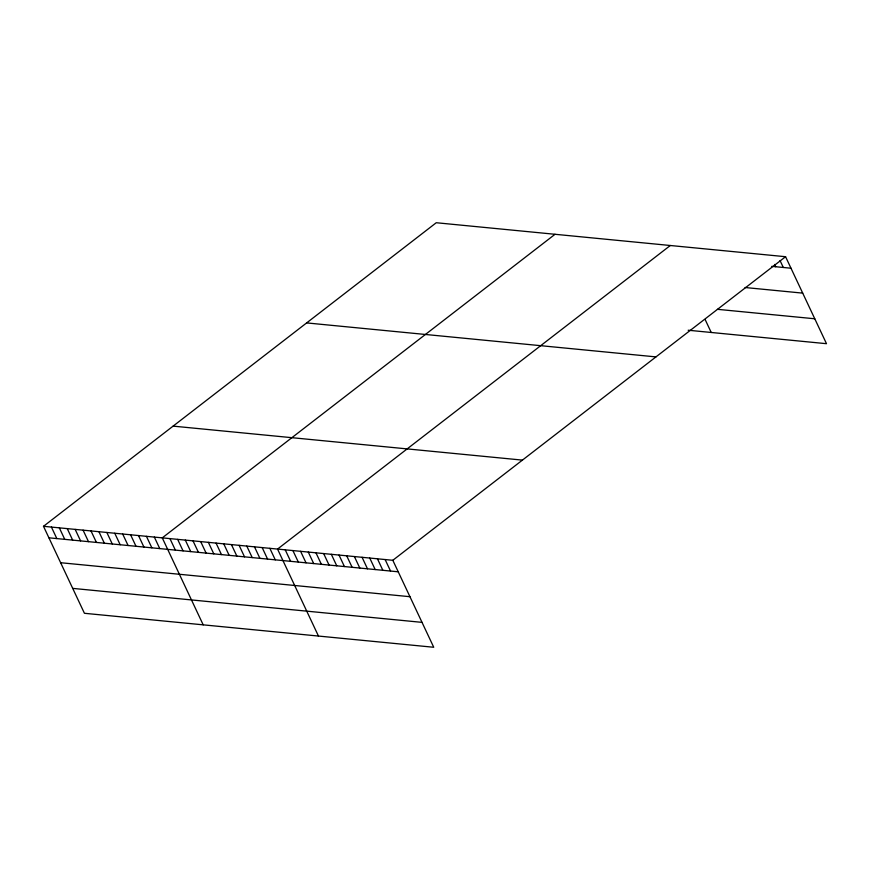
<?xml version="1.0" encoding="UTF-8"?>
<svg xmlns="http://www.w3.org/2000/svg" width="870" height="870" viewBox="0 0 870 870"><rect width="100%" height="100%" fill="white"/><g stroke="black" fill="none" stroke-linecap="round" stroke-linejoin="round"><path stroke-width="1.3" d="M43.5 526.306L392.816 560.291L433.738 647.269L84.423 613.285L43.5 526.306L436.262 222.731L785.577 256.715L826.5 343.693L688.17 330.23M555.027 234.291L162.266 537.867L203.188 624.834M670.302 245.503L277.541 549.079L318.463 636.057M392.816 560.291L785.577 256.715M771.777 266.35L790.982 268.221M745.068 287.513L802.705 293.125M717.435 309.318L814.777 318.779M306.642 322.911L655.969 356.896M173.108 426.126L522.424 460.11M48.916 537.812L398.232 571.797M60.628 562.716L409.944 596.7M72.71 588.381L422.026 622.365M780.053 260.565L783.304 267.471M774.528 264.426L775.616 266.72M705.091 319.431L711.225 332.471M385.127 559.551L390.543 571.046M377.449 558.801L382.854 570.296M369.761 558.051L375.177 569.545M362.072 557.3L367.488 568.806M354.394 556.561L359.799 568.056M346.706 555.81L352.122 567.305M339.017 555.06L344.433 566.555M331.339 554.31L336.744 565.815M323.651 553.57L329.067 565.065M315.962 552.82L321.378 564.315M308.284 552.069L313.689 563.564M300.596 551.319L306.012 562.825M292.907 550.579L298.323 562.074M285.229 549.829L290.634 561.324M269.852 548.328L275.268 559.834M262.174 547.589L267.579 559.084M254.486 546.838L259.902 558.333M246.797 546.088L252.213 557.583M239.119 545.338L244.524 556.843M231.431 544.598L236.847 556.093M223.753 543.848L229.158 555.343M216.064 543.097L221.469 554.592M208.376 542.347L213.792 553.853M200.698 541.608L206.103 553.102M193.009 540.857L198.414 552.352M185.321 540.107L190.737 551.602M177.643 539.356L183.048 550.862M169.954 538.617L175.359 550.112M154.349 537.094L159.765 548.589M146.432 536.322L151.848 547.817M138.515 535.55L143.92 547.056M130.598 534.789L136.003 546.284M122.681 534.017L128.086 545.512M114.764 533.245L120.169 544.74M106.847 532.473L112.252 543.967M98.93 531.7L104.335 543.195M91.002 530.928L96.418 542.434M83.085 530.167L88.501 541.662M75.168 529.395L80.584 540.89M67.251 528.623L72.667 540.118M59.334 527.851L64.75 539.346M51.417 527.079L56.833 538.573"/></g></svg>
